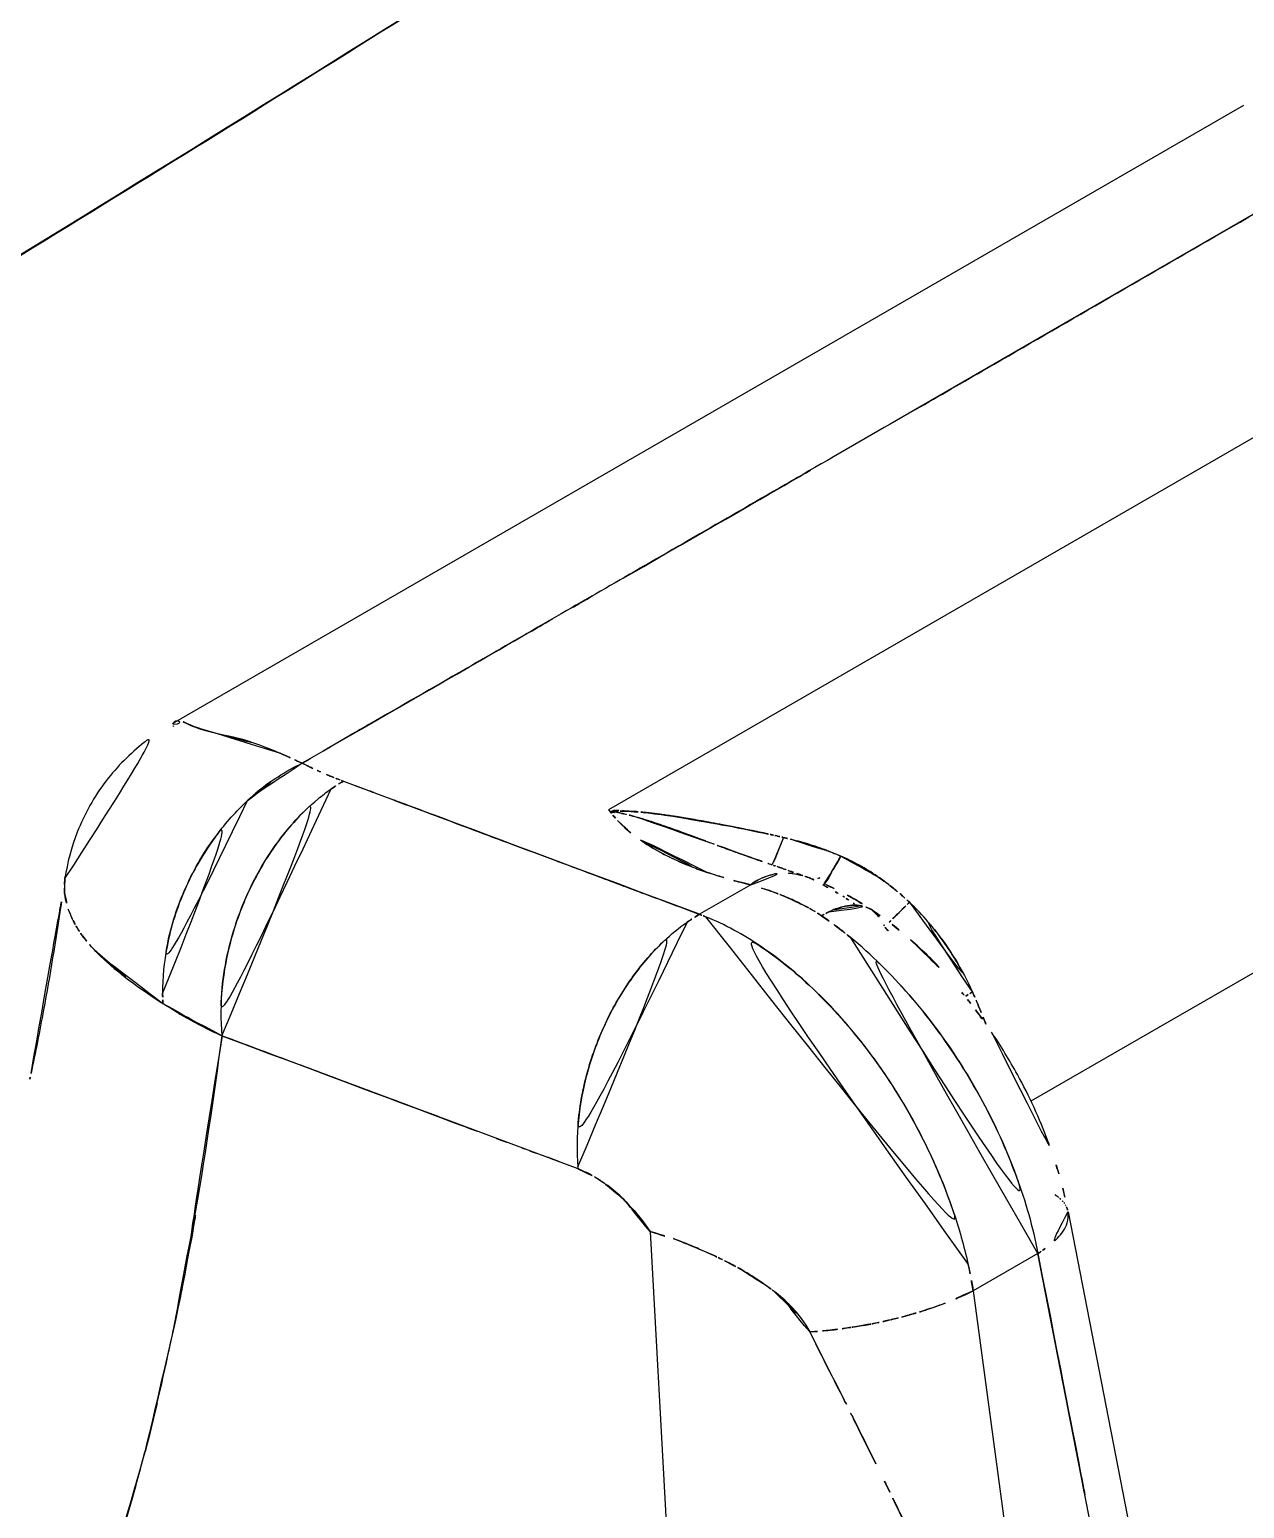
# Model space of a CAD drawing. Extents: x 16296660632 to 16296668616, y -37409619871 to -37409616241.
# Drawn here: x 16296668334.3 to 16296668383.9, y -37409617333.3 to -37409617272.9 of the extents above; entities that cross this region are included whole.
import ezdxf

# ---------------------------------------------------------------- set-up
doc = ezdxf.new("R2010")
doc.units = 0
doc.header["$LTSCALE"] = 10
doc.header["$MEASUREMENT"] = 0
doc.layers.get('0').update_dxf_attribs({"linetype": 'CONTINUOUS'})

msp = doc.modelspace()

# ---------------------------------------------------------------- linework, layer by layer
at = {"linetype": 'Continuous'}
for p, q in [((16296668395.449141, -37409617273.971077), (16296668370.458799, -37409617288.417267)), ((16296668340.13492, -37409617301.236183), (16296668383.85318, -37409617275.99601)), ((16296668402.121099, -37409617279.243431), (16296668357.93714, -37409617304.752457)), ((16296668408.135189, -37409617297.616249), (16296668375.17136, -37409617316.647491)), ((16296668347.111469, -37409617303.587029), (16296668361.64679, -37409617309.019447)), ((16296668363.735479, -37409617307.813583), (16296668361.64679, -37409617309.019447)), ((16296668356.69264, -37409617319.409218), (16296668342.15733, -37409617313.976791)), ((16296668376.68294, -37409617321.154739), (16296668381.60161, -37409617346.418137)), ((16296668359.62615, -37409617321.962883), (16296668362.0809, -37409617365.975067)), ((16296668375.454069, -37409617322.856644), (16296668372.81488, -37409617324.380341)), ((16296668380.37274, -37409617348.120049), (16296668375.454069, -37409617322.856644)), ((16296668372.81488, -37409617324.380341), (16296668375.958811, -37409617347.78862))]:
    msp.add_line(p, q, dxfattribs=at)
for points, start_tangent, end_tangent in [([(16296668368.31447, -37409617260.49308), (16296668366.908171, -37409617261.400833), (16296668344.540911, -37409617275.565399), (16296668321.03697, -37409617289.917549), (16296668297.170031, -37409617303.960258)], (-0.839890463, -0.54275594), (-0.866030461, -0.499991241)), ([(16296668297.17005, -37409617303.960258), (16296668328.69348, -37409617285.316521), (16296668359.083509, -37409617266.412292), (16296668368.311489, -37409617260.488472)], (0.86652425, 0.499134976), (0.8397403, 0.542988239)), ([(16296668370.460711, -37409617288.420593), (16296668373.37882, -37409617286.735558), (16296668378.08602, -37409617284.016243), (16296668382.986179, -37409617281.184013), (16296668388.720909, -37409617277.867882), (16296668395.449711, -37409617273.975166)], (0.866025458, 0.499999906), (0.86554962, 0.500823178)), ([(16296668370.45986, -37409617288.417686), (16296668366.34782, -37409617290.790291), (16296668362.536209, -37409617292.989449), (16296668359.00185, -37409617295.027817), (16296668355.805519, -37409617296.87056), (16296668352.79324, -37409617298.606697), (16296668348.91559, -37409617300.841171), (16296668346.28476, -37409617302.35704), (16296668345.519251, -37409617302.801353)], (-0.866155222, -0.499775082), (-0.865991376, -0.500058934)), ([(16296668358.52696, -37409617295.306053), (16296668361.81588, -37409617293.409363), (16296668365.299419, -37409617291.399651), (16296668369.10918, -37409617289.200844)], (0.866278469, 0.499561422), (0.866057039, 0.499945202)), ([(16296668356.49324, -37409617296.478706), (16296668358.52696, -37409617295.306053)], (0.866370988, 0.499400952), (0.866278469, 0.499561422)), ([(16296668346.980129, -37409617301.954338), (16296668348.8638, -37409617300.875427), (16296668352.641769, -37409617298.698402), (16296668355.508209, -37409617297.046349), (16296668356.49324, -37409617296.478706)], (0.865005073, 0.501763116), (0.866370988, 0.499400952)), ([(16296668341.002451, -37409617301.357948), (16296668340.16242, -37409617301.254669)], (-0.929661338, 0.36841525), (-0.034202328, -0.999414929)), ([(16296668340.172621, -37409617301.255211), (16296668341.00568, -37409617301.350693)], (0.131717496, 0.991287295), (0.921837384, -0.38757688)), ([(16296668335.751011, -37409617307.559464), (16296668336.250521, -37409617305.671272), (16296668337.433121, -37409617303.574638), (16296668338.989161, -37409617302.003273), (16296668340.082911, -37409617301.268356)], (0.144471289, 0.989508993), (0.86745308, 0.497518999)), ([(16296668340.17638, -37409617301.360619), (16296668340.170891, -37409617301.273438)], (-0.173110013, 0.984902494), (0.060896131, 0.998144108)), ([(16296668341.00568, -37409617301.350693), (16296668341.08481, -37409617301.383621)], (0.921837384, -0.38757688), (0.925094355, -0.379737323)), ([(16296668344.51479, -37409617302.440948), (16296668342.848499, -37409617301.838676), (16296668341.041679, -37409617301.373413), (16296668341.002451, -37409617301.357948)], (-0.917551246, 0.397617543), (-0.929661338, 0.36841525)), ([(16296668341.08481, -37409617301.383621), (16296668342.9028, -37409617301.858803), (16296668344.529369, -37409617302.444443)], (0.925094355, -0.379737323), (0.916439233, -0.400173878)), ([(16296668346.298491, -37409617302.353539), (16296668346.980129, -37409617301.954338)], (0.860502638, 0.509445984), (0.865005073, 0.501763116)), ([(16296668344.529369, -37409617302.444443), (16296668344.647881, -37409617302.496559)], (0.916439233, -0.400173878), (0.914414678, -0.4047787)), ([(16296668344.64694, -37409617302.498589), (16296668344.51479, -37409617302.440948)], (-0.915733623, 0.401785928), (-0.917551246, 0.397617543)), ([(16296668344.647881, -37409617302.496559), (16296668345.432199, -37409617302.853531)], (0.914414678, -0.404778701), (0.907997411, -0.418975776)), ([(16296668345.43025, -37409617302.848846), (16296668344.64694, -37409617302.498589)], (-0.912196709, 0.409752564), (-0.915733623, 0.401785928)), ([(16296668345.519251, -37409617302.801353), (16296668345.43025, -37409617302.848846)], (-0.865991376, -0.500058934), (0.857474254, 0.514526874)), ([(16296668345.430479, -37409617302.853127), (16296668346.298491, -37409617302.353539)], (0.881887034, 0.471460772), (0.860502638, 0.509445984)), ([(16296668343.188379, -37409617304.39193), (16296668343.53108, -37409617304.087387), (16296668345.43049, -37409617302.853127)], (0.731806952, 0.681511985), (0.9052818, 0.424811561)), ([(16296668345.432199, -37409617302.853531), (16296668343.539049, -37409617304.08149), (16296668343.188761, -37409617304.392326)], (-0.905396684, -0.424566655), (-0.731940484, -0.681368569)), ([(16296668345.43049, -37409617302.853127), (16296668346.574829, -37409617303.377518)], (0.888059222, -0.45972907), (0.925768726, -0.378090287)), ([(16296668345.79895, -37409617303.033562), (16296668345.430479, -37409617302.853127)], (-0.903452369, 0.428688484), (-0.892653017, 0.450744486)), ([(16296668346.185221, -37409617303.210808), (16296668345.79895, -37409617303.033562)], (-0.914205618, 0.405250649), (-0.903452369, 0.428688484)), ([(16296668346.57485, -37409617303.377472), (16296668346.185221, -37409617303.210808)], (-0.924474785, 0.381243192), (-0.914205618, 0.405250649)), ([(16296668346.574829, -37409617303.377518), (16296668346.607969, -37409617303.391029), (16296668346.625099, -37409617303.397972)], (0.925768726, -0.378090287), (0.926926035, -0.375244087)), ([(16296668346.625059, -37409617303.398087), (16296668346.589809, -37409617303.383636), (16296668346.57485, -37409617303.377472)], (-0.925741587, 0.378156732), (-0.924474785, 0.381243192)), ([(16296668346.625099, -37409617303.397972), (16296668346.90472, -37409617303.508507)], (0.926926035, -0.375244088), (0.932851175, -0.360261967)), ([(16296668346.604759, -37409617303.908974), (16296668346.07757, -37409617304.30912), (16296668345.05703, -37409617305.297783), (16296668344.11215, -37409617306.533958), (16296668343.306089, -37409617307.966026), (16296668342.690611, -37409617309.515167), (16296668342.295561, -37409617311.089088), (16296668342.124479, -37409617312.59951), (16296668342.15731, -37409617313.976692)], (-0.82133673, -0.570443666), (0.095189416, -0.995459178)), ([(16296668346.60474, -37409617303.908943), (16296668347.111469, -37409617303.587029)], (0.821374043, 0.570389938), (0.866030302, 0.499991516)), ([(16296668346.904341, -37409617303.509483), (16296668346.625059, -37409617303.398087)], (-0.931598915, 0.36348791), (-0.925741587, 0.378156732)), ([(16296668347.11146, -37409617303.587044), (16296668346.604759, -37409617303.908974)], (-0.866027202, -0.499996885), (-0.82133673, -0.570443666)), ([(16296668346.90472, -37409617303.508507), (16296668347.11146, -37409617303.587044)], (0.932851175, -0.360261968), (0.936715, -0.350092856)), ([(16296668347.10994, -37409617303.588631), (16296668346.904341, -37409617303.509483)], (-0.934702563, 0.355430892), (-0.931598915, 0.36348791)), ([(16296668347.909269, -37409617303.885193), (16296668347.10994, -37409617303.588631)], (-0.938207644, 0.346072848), (-0.934702563, 0.355430892)), ([(16296668348.361521, -37409617304.053101), (16296668347.909269, -37409617303.885193)], (-0.93686545, 0.349690046), (-0.938207644, 0.346072848)), ([(16296668343.188761, -37409617304.392326), (16296668341.942381, -37409617305.784142), (16296668340.695089, -37409617307.89521), (16296668339.928881, -37409617310.260384), (16296668339.736259, -37409617312.249657)], (-0.731940484, -0.681368569), (0.010363028, -0.999946302)), ([(16296668342.15733, -37409617313.976799), (16296668342.167431, -37409617312.002251), (16296668342.53858, -37409617310.023956), (16296668343.25709, -37409617308.070053), (16296668344.302139, -37409617306.254379), (16296668345.6105, -37409617304.723877), (16296668346.60474, -37409617303.908943)], (-0.095204578, 0.995457728), (0.821374043, 0.570389939)), ([(16296668361.64679, -37409617309.019463), (16296668359.41176, -37409617308.184143), (16296668357.377489, -37409617307.423851), (16296668355.518869, -37409617306.72921), (16296668353.80439, -37409617306.088448), (16296668352.203911, -37409617305.49028), (16296668350.70483, -37409617304.930023), (16296668349.28174, -37409617304.398163), (16296668348.361521, -37409617304.053101)], (-0.936716742, 0.350088197), (-0.93686545, 0.349690046)), ([(16296668339.73691, -37409617312.249634), (16296668339.91515, -37409617310.333076), (16296668340.65033, -37409617307.996208), (16296668341.8911, -37409617305.852928), (16296668343.188379, -37409617304.39193)], (-0.01034652, 0.999946473), (0.731806952, 0.681511985)), ([(16296668357.93714, -37409617304.75248), (16296668357.994141, -37409617304.828423)], (0.59153182, -0.806281654), (0.608863217, -0.793275225)), ([(16296668357.9916, -37409617304.825859), (16296668357.973339, -37409617304.80127), (16296668357.955179, -37409617304.776817), (16296668357.93709, -37409617304.752502)], (-0.596016975, 0.802971834), (-0.596724975, 0.802445826)), ([(16296668357.994141, -37409617304.828423), (16296668358.169531, -37409617305.04306)], (0.608863217, -0.793275225), (0.655484597, -0.755208543)), ([(16296668357.999531, -37409617304.838829), (16296668358.13909, -37409617304.785957), (16296668358.315491, -37409617304.779533), (16296668358.502159, -37409617304.792702)], (0.851978459, 0.523576837), (0.996131863, -0.087870991)), ([(16296668358.006439, -37409617304.845589), (16296668358.46471, -37409617304.89994)], (0.998063468, -0.062203806), (0.985129164, -0.171815398)), ([(16296668358.66382, -37409617304.940239), (16296668358.629311, -37409617304.931503), (16296668358.46282, -37409617304.890289), (16296668358.30633, -37409617304.853287), (16296668358.151991, -37409617304.830368), (16296668357.999531, -37409617304.838829)], (-0.968937736, 0.2473048), (-0.955618438, -0.294607199)), ([(16296668358.16844, -37409617305.043983), (16296668358.006439, -37409617304.845589)], (-0.653984994, 0.75650752), (-0.609980761, 0.792416223)), ([(16296668358.169531, -37409617305.04306), (16296668358.301041, -37409617305.188568)], (0.655484597, -0.755208543), (0.685038004, -0.728507332)), ([(16296668358.67156, -37409617304.806427), (16296668357.9916, -37409617304.825859)], (-0.999699528, 0.02451231), (-0.996829723, -0.079564455)), ([(16296668358.301041, -37409617305.188568), (16296668359.236071, -37409617305.989647)], (0.685038005, -0.728507332), (0.817632049, -0.575741116)), ([(16296668358.46471, -37409617304.89994), (16296668358.66398, -37409617304.939529)], (0.985129164, -0.171815398), (0.976034543, -0.21761565)), ([(16296668358.502159, -37409617304.792702), (16296668358.671511, -37409617304.808357)], (0.996131863, -0.087870991), (0.996057082, -0.088714657)), ([(16296668358.671511, -37409617304.808357), (16296668358.700541, -37409617304.810883), (16296668358.907459, -37409617304.82592), (16296668359.115391, -37409617304.840347), (16296668359.25358, -37409617304.851189)], (0.996057082, -0.088714657), (0.996545936, -0.083043352)), ([(16296668359.228991, -37409617305.097687), (16296668359.1224, -37409617305.066338), (16296668358.961901, -37409617305.020393), (16296668358.797701, -37409617304.975311), (16296668358.66382, -37409617304.940239)], (-0.958541594, 0.284952651), (-0.968937736, 0.2473048)), ([(16296668359.07686, -37409617304.829262), (16296668358.78681, -37409617304.810349), (16296668358.67156, -37409617304.806427)], (-0.996436555, 0.084345668), (-0.999699528, 0.02451231)), ([(16296668359.151409, -37409617305.072144), (16296668359.38571, -37409617305.145844), (16296668360.133551, -37409617305.388191), (16296668360.94883, -37409617305.67765), (16296668361.84376, -37409617306.010582), (16296668362.244881, -37409617306.160362)], (0.955770299, -0.294114154), (0.937172889, -0.34886527)), ([(16296668359.463261, -37409617304.869118), (16296668359.07686, -37409617304.829262)], (-0.993177619, 0.116611398), (-0.996436555, 0.084345669)), ([(16296668362.24489, -37409617306.160339), (16296668361.96459, -37409617306.05584), (16296668361.588249, -37409617305.914864), (16296668361.24951, -37409617305.788643), (16296668360.944189, -37409617305.676193), (16296668360.66865, -37409617305.576233), (16296668360.419291, -37409617305.487473), (16296668360.19268, -37409617305.408524), (16296668359.985411, -37409617305.337959), (16296668359.794041, -37409617305.274437), (16296668359.6152, -37409617305.216682), (16296668359.44578, -37409617305.163483), (16296668359.2826, -37409617305.113724), (16296668359.228991, -37409617305.097687)], (-0.937451513, 0.348115871), (-0.958541594, 0.28495265)), ([(16296668359.25358, -37409617304.851189), (16296668359.323021, -37409617304.857147), (16296668359.46311, -37409617304.870354)], (0.996545936, -0.083043352), (0.995096035, -0.098913503)), ([(16296668359.46311, -37409617304.870354), (16296668359.53372, -37409617304.877541), (16296668359.751551, -37409617304.901802), (16296668359.980539, -37409617304.930367), (16296668360.22468, -37409617304.963654), (16296668360.488199, -37409617305.002083), (16296668360.553539, -37409617305.01194)], (0.995096035, -0.098913503), (0.988670878, -0.150099617)), ([(16296668360.55356, -37409617305.011757), (16296668359.694481, -37409617304.897293), (16296668359.463261, -37409617304.869118)], (-0.989596449, 0.143871012), (-0.993177619, 0.116611398)), ([(16296668360.553539, -37409617305.01194), (16296668360.775551, -37409617305.046333), (16296668361.090731, -37409617305.097389), (16296668361.4377, -37409617305.156311), (16296668361.820379, -37409617305.224159), (16296668362.24272, -37409617305.301903), (16296668362.70896, -37409617305.39006), (16296668362.975479, -37409617305.441292)], (0.988670878, -0.150099617), (0.981796238, -0.189937219)), ([(16296668362.975479, -37409617305.441307), (16296668361.849131, -37409617305.228371), (16296668360.713409, -37409617305.0355), (16296668360.55356, -37409617305.011757)], (-0.981547311, 0.191219444), (-0.989596449, 0.143871012)), ([(16296668358.84861, -37409617305.698029), (16296668358.16844, -37409617305.043983)], (-0.776065644, 0.630652136), (-0.653984994, 0.75650752)), ([(16296668362.975479, -37409617305.441292), (16296668363.222651, -37409617305.489433), (16296668363.452311, -37409617305.53479)], (0.981796238, -0.189937219), (0.980756556, -0.195234676)), ([(16296668363.452221, -37409617305.53524), (16296668363.099091, -37409617305.465446), (16296668362.975479, -37409617305.441307)], (-0.980666074, 0.195688659), (-0.981547311, 0.191219444)), ([(16296668363.452311, -37409617305.53479), (16296668363.78738, -37409617305.602379), (16296668364.404791, -37409617305.732689), (16296668364.57069, -37409617305.769341)], (0.980756556, -0.195234676), (0.975969714, -0.21790621)), ([(16296668363.99127, -37409617305.644836), (16296668363.452221, -37409617305.53524)], (-0.979112249, 0.203320446), (-0.980666074, 0.195688659)), ([(16296668364.454531, -37409617305.743156), (16296668363.99127, -37409617305.644836)], (-0.977234923, 0.212160092), (-0.979112249, 0.203320446)), ([(16296668364.57086, -37409617305.768562), (16296668364.454531, -37409617305.743156)], (-0.976636786, 0.21489669), (-0.977234923, 0.212160092)), ([(16296668364.57069, -37409617305.769341), (16296668364.809191, -37409617305.823418)], (0.975969715, -0.21790621), (0.974493013, -0.22441784)), ([(16296668364.809521, -37409617305.82196), (16296668364.57086, -37409617305.768562)], (-0.975024859, 0.222095754), (-0.976636786, 0.21489669)), ([(16296668361.95796, -37409617307.310097), (16296668361.337681, -37409617307.082474), (16296668359.380211, -37409617306.088577), (16296668358.84861, -37409617305.698029)], (-0.945894309, 0.324474894), (-0.776065644, 0.630652136)), ([(16296668359.236071, -37409617305.989647), (16296668361.15926, -37409617307.011017), (16296668361.958691, -37409617307.307968)], (0.817632049, -0.575741116), (0.946868194, -0.321621864)), ([(16296668363.75054, -37409617306.703331), (16296668363.371531, -37409617306.56942), (16296668362.85096, -37409617306.382736), (16296668362.384081, -37409617306.211899), (16296668362.24489, -37409617306.160339)], (-0.943406373, 0.331638983), (-0.937451513, 0.348115871)), ([(16296668365.07692, -37409617305.886177), (16296668365.071119, -37409617305.901604), (16296668364.897829, -37409617306.351097), (16296668364.82217, -37409617306.538116), (16296668364.755449, -37409617306.695717), (16296668364.698709, -37409617306.821373), (16296668364.652599, -37409617306.91375), (16296668364.61754, -37409617306.972153), (16296668364.61548, -37409617306.974991)], (-0.351663443, -0.936126499), (-0.591973333, -0.805957551)), ([(16296668364.809191, -37409617305.823418), (16296668365.07692, -37409617305.886177)], (0.974493013, -0.22441784), (0.972688886, -0.232112753)), ([(16296668364.929041, -37409617305.849457), (16296668364.809521, -37409617305.82196)], (-0.974010369, 0.226503426), (-0.975024859, 0.222095755)), ([(16296668365.04463, -37409617305.87664), (16296668364.929041, -37409617305.849457)], (-0.972887851, 0.231277385), (-0.974010369, 0.226503425)), ([(16296668365.07692, -37409617305.886177), (16296668365.16362, -37409617305.906937)], (0.972853282, -0.231422754), (0.972164754, -0.234298294)), ([(16296668365.164, -37409617305.905373), (16296668365.04463, -37409617305.87664)], (-0.971573862, 0.236736628), (-0.972887851, 0.231277386)), ([(16296668365.16362, -37409617305.906937), (16296668365.362181, -37409617305.955658)], (0.972164754, -0.234298294), (0.97008584, -0.242762153)), ([(16296668365.499861, -37409617305.990433), (16296668365.164, -37409617305.905373)], (-0.966943849, 0.254989398), (-0.971573862, 0.236736628)), ([(16296668365.362181, -37409617305.955658), (16296668365.4998, -37409617305.990639)], (0.97008584, -0.242762153), (0.968202636, -0.250167257)), ([(16296668365.4998, -37409617305.990639), (16296668365.86904, -37409617306.091087), (16296668366.649191, -37409617306.341881), (16296668367.416189, -37409617306.640503)], (0.968202636, -0.250167257), (0.916984486, -0.398922865)), ([(16296668365.905069, -37409617306.103302), (16296668365.499861, -37409617305.990433)], (-0.959201947, 0.282721817), (-0.966943849, 0.254989398)), ([(16296668367.415701, -37409617306.640282), (16296668365.905069, -37409617306.103302)], (-0.924766919, 0.380534027), (-0.959201947, 0.282721817)), ([(16296668363.581169, -37409617306.645439), (16296668363.978399, -37409617306.78437), (16296668364.703251, -37409617307.034691)], (0.943124041, -0.332441037), (0.944940948, -0.327240896)), ([(16296668364.158449, -37409617306.846062), (16296668363.95068, -37409617306.773514), (16296668363.75054, -37409617306.703331)], (-0.944333444, 0.328989889), (-0.943406373, 0.331638983)), ([(16296668364.593651, -37409617306.996986), (16296668364.158449, -37409617306.846062)], (-0.945258048, 0.3263238), (-0.944333444, 0.328989889)), ([(16296668364.61548, -37409617306.974991), (16296668364.6042, -37409617306.988708), (16296668364.593651, -37409617306.996986)], (-0.591973334, -0.80595755), (-0.910448969, -0.413621414)), ([(16296668364.70318, -37409617307.034866), (16296668364.593651, -37409617306.996986)], (-0.944894445, 0.32737515), (-0.945196227, 0.326502822)), ([(16296668367.030411, -37409617307.293968), (16296668367.41621, -37409617306.640503)], (0.439086718, 0.898444686), (0.493260594, 0.869881594)), ([(16296668367.416189, -37409617306.640503), (16296668367.25017, -37409617306.931412), (16296668367.09886, -37409617307.192772), (16296668367.037451, -37409617307.297417)], (-0.493384902, -0.869811093), (-0.507923529, -0.861402164)), ([(16296668367.416201, -37409617306.640533), (16296668368.1719, -37409617307.01725), (16296668368.54207, -37409617307.234779), (16296668368.89975, -37409617307.467583), (16296668368.994801, -37409617307.533318)], (0.914571802, -0.404423564), (0.81913914, -0.573594865)), ([(16296668369.046511, -37409617307.572937), (16296668368.416679, -37409617307.165733), (16296668367.415701, -37409617306.640282)], (-0.819062652, 0.573704081), (-0.908859039, 0.417103402)), ([(16296668335.733999, -37409617308.091026), (16296668335.745211, -37409617307.599586), (16296668335.751051, -37409617307.559464)], (-0.081864017, 0.996643508), (0.153743268, 0.988110828)), ([(16296668335.75036, -37409617307.573853), (16296668335.740259, -37409617307.647987), (16296668335.73308, -37409617308.091087)], (-0.152521576, -0.988300141), (0.079087667, -0.996867665)), ([(16296668335.751051, -37409617307.559464), (16296668335.80295, -37409617307.317772)], (0.153743267, 0.988110828), (0.26371513, 0.964600607)), ([(16296668361.958691, -37409617307.307968), (16296668363.735479, -37409617307.813583)], (0.946868194, -0.321621864), (0.972653216, -0.232262184)), ([(16296668363.735479, -37409617307.813583), (16296668361.95796, -37409617307.310097)], (-0.974748607, 0.223305066), (-0.945894309, 0.324474894)), ([(16296668363.735491, -37409617307.813568), (16296668364.64411, -37409617307.389313), (16296668365.3153, -37409617307.341957)], (0.797213877, 0.603696972), (0.997506021, -0.070581434)), ([(16296668364.0207, -37409617307.626961), (16296668363.735479, -37409617307.813583)], (-0.87351027, -0.486805719), (-0.795751001, -0.605623929)), ([(16296668364.32435, -37409617307.484756), (16296668364.0207, -37409617307.626961)], (-0.933492894, -0.358595896), (-0.87351027, -0.486805719)), ([(16296668364.64324, -37409617307.38842), (16296668364.32435, -37409617307.484756)], (-0.976267427, -0.216568492), (-0.933492894, -0.358595896)), ([(16296668364.703251, -37409617307.034691), (16296668364.80858, -37409617307.07122)], (0.944940948, -0.327240896), (0.944573204, -0.328300873)), ([(16296668364.80858, -37409617307.07122), (16296668365.04034, -37409617307.152206)], (0.944573203, -0.328300873), (0.943396484, -0.331667114)), ([(16296668365.040199, -37409617307.152641), (16296668364.70318, -37409617307.034866)], (-0.942885886, 0.333115905), (-0.944894445, 0.327375149)), ([(16296668365.659599, -37409617307.390053), (16296668364.64324, -37409617307.38842)], (-0.978544915, 0.206033612), (-0.976267427, -0.216568492)), ([(16296668365.05287, -37409617307.156616), (16296668365.260941, -37409617307.230339)], (0.94331831, -0.331889388), (0.941795043, -0.336187593)), ([(16296668365.052931, -37409617307.156433), (16296668365.40188, -37409617307.275627)], (0.949005446, -0.315259675), (0.944712501, -0.327899817)), ([(16296668365.260941, -37409617307.230339), (16296668365.78438, -37409617307.423592)], (0.941795043, -0.336187593), (0.932762759, -0.360490825)), ([(16296668365.3153, -37409617307.341957), (16296668365.65958, -37409617307.39016)], (0.997506021, -0.070581434), (0.978729391, -0.205155502)), ([(16296668365.40188, -37409617307.275627), (16296668365.6154, -37409617307.349899)], (0.944712501, -0.327899817), (0.944480235, -0.328568235)), ([(16296668365.6154, -37409617307.349899), (16296668366.039801, -37409617307.499817)], (0.944480235, -0.328568235), (0.93907414, -0.343714648)), ([(16296668365.65958, -37409617307.39016), (16296668365.71479, -37409617307.402351)], (0.978729391, -0.205155502), (0.974089666, -0.226162161)), ([(16296668365.71496, -37409617307.402321), (16296668365.659599, -37409617307.390053)], (-0.973890437, 0.227018538), (-0.978544915, 0.206033611)), ([(16296668365.71479, -37409617307.402351), (16296668365.76757, -37409617307.415176)], (0.974089666, -0.226162161), (0.969290278, -0.245919413)), ([(16296668365.767839, -37409617307.415207), (16296668365.71496, -37409617307.402321)], (-0.969083843, 0.246731648), (-0.973890437, 0.227018536)), ([(16296668365.76783, -37409617307.415237), (16296668366.004511, -37409617307.486732)], (0.969265862, -0.246015627), (0.943746488, -0.330669875)), ([(16296668366.0399, -37409617307.499527), (16296668365.767839, -37409617307.415207)], (-0.939298537, 0.343100945), (-0.969083842, 0.246731648)), ([(16296668366.004511, -37409617307.486732), (16296668366.054199, -37409617307.504646)], (0.943746488, -0.330669874), (0.937630584, -0.347633266)), ([(16296668366.05401, -37409617307.505173), (16296668366.73745, -37409617307.780502)], (0.937737501, -0.347344756), (0.91674928, -0.399463087)), ([(16296668366.054199, -37409617307.504646), (16296668366.68066, -37409617307.82)], (0.937630584, -0.347633266), (0.841400206, -0.540412521)), ([(16296668366.55065, -37409617307.523827), (16296668366.32749, -37409617307.620949)], (-0.917676589, -0.397328174), (-0.916150661, -0.400834087)), ([(16296668366.73624, -37409617307.7808), (16296668366.74128, -37409617307.775543), (16296668367.0005, -37409617307.359833), (16296668367.030411, -37409617307.293968)], (0.692389599, 0.721523835), (0.439086718, 0.898444686)), ([(16296668367.037451, -37409617307.297417), (16296668366.96258, -37409617307.423492), (16296668366.85029, -37409617307.608063), (16296668366.76515, -37409617307.741089), (16296668366.73741, -37409617307.781723)], (-0.507923529, -0.861402164), (-0.576139424, -0.817351432)), ([(16296668368.994801, -37409617307.533318), (16296668369.245119, -37409617307.714363), (16296668369.34708, -37409617307.79142)], (0.81913914, -0.573594865), (0.794046468, -0.607857062)), ([(16296668334.36554, -37409617315.519829), (16296668334.87686, -37409617312.91787), (16296668335.58703, -37409617308.671448), (16296668335.749769, -37409617307.573769)], (0.204805268, 0.978802739), (0.143341162, 0.989673336)), ([(16296668335.73308, -37409617308.091087), (16296668335.738541, -37409617308.15078)], (0.079087666, -0.996867665), (0.102793887, -0.994702678)), ([(16296668335.739599, -37409617308.150673), (16296668335.733999, -37409617308.091026)], (-0.105142324, 0.994457184), (-0.081864016, 0.996643508)), ([(16296668335.738541, -37409617308.15078), (16296668336.04788, -37409617309.199409)], (0.102793886, -0.994702678), (0.430449717, -0.902614558)), ([(16296668364.453251, -37409617308.036324), (16296668363.735491, -37409617307.813568)], (-0.945385598, 0.325954094), (-0.963651451, 0.267162649)), ([(16296668364.453091, -37409617308.036774), (16296668364.758671, -37409617308.147102)], (0.944731429, -0.32784528), (0.936412277, -0.350901764)), ([(16296668364.767139, -37409617308.149567), (16296668364.46237, -37409617308.039467), (16296668364.453251, -37409617308.036324)], (-0.9356731, 0.352868035), (-0.945385598, 0.325954094)), ([(16296668364.758671, -37409617308.147102), (16296668365.0233, -37409617308.249512)], (0.936412277, -0.350901763), (0.92842724, -0.371514279)), ([(16296668365.02323, -37409617308.24968), (16296668364.767139, -37409617308.149567)], (-0.926865397, 0.375393841), (-0.9356731, 0.352868035)), ([(16296668366.68066, -37409617307.82), (16296668367.19149, -37409617308.098297)], (0.891454939, -0.453109359), (0.864624588, -0.502418473)), ([(16296668366.73745, -37409617307.780502), (16296668366.800341, -37409617307.808113)], (0.91674928, -0.399463087), (0.914678322, -0.404182591)), ([(16296668366.800341, -37409617307.808113), (16296668367.683479, -37409617308.238991)], (0.914678322, -0.404182591), (0.881029632, -0.473061082)), ([(16296668367.19149, -37409617308.098297), (16296668367.497749, -37409617308.28286)], (0.864624588, -0.502418473), (0.848366717, -0.529409022)), ([(16296668369.346821, -37409617307.791771), (16296668369.046511, -37409617307.572937)], (-0.796984127, 0.604000249), (-0.819062652, 0.573704081)), ([(16296668369.34708, -37409617307.79142), (16296668369.430969, -37409617307.856331)], (0.794046467, -0.607857062), (0.787878011, -0.61583134)), ([(16296668369.431, -37409617307.856293), (16296668369.346821, -37409617307.791771)], (-0.790421834, 0.612562915), (-0.796984128, 0.604000248)), ([(16296668369.430969, -37409617307.856331), (16296668369.578779, -37409617307.973999), (16296668369.617109, -37409617308.005234)], (0.787878011, -0.615831341), (0.773805489, -0.633423291)), ([(16296668369.61764, -37409617308.00457), (16296668369.431, -37409617307.856293)], (-0.775378731, 0.631496495), (-0.790421833, 0.612562915)), ([(16296668369.617109, -37409617308.005234), (16296668369.91292, -37409617308.256416)], (0.773805488, -0.633423291), (0.750562785, -0.660799141)), ([(16296668369.93281, -37409617308.272423), (16296668369.61764, -37409617308.00457)], (-0.748300213, 0.663360227), (-0.775378731, 0.631496495)), ([(16296668336.04884, -37409617309.198936), (16296668335.739599, -37409617308.150673)], (-0.429778426, 0.902934386), (-0.105142324, 0.994457184)), ([(16296668365.0233, -37409617308.249512), (16296668365.10137, -37409617308.281082)], (0.92842724, -0.37151428), (0.925690266, -0.378282344)), ([(16296668365.10116, -37409617308.281593), (16296668365.02323, -37409617308.24968)], (-0.924016629, 0.382352283), (-0.926865397, 0.37539384)), ([(16296668365.10137, -37409617308.281082), (16296668365.73534, -37409617308.566208), (16296668366.042101, -37409617308.726738)], (0.925690266, -0.378282344), (0.876319852, -0.481729714)), ([(16296668366.04738, -37409617308.730797), (16296668365.923559, -37409617308.664612), (16296668365.195299, -37409617308.321053), (16296668365.10116, -37409617308.281593)], (-0.878053026, 0.478563354), (-0.92401663, 0.382352283)), ([(16296668366.042101, -37409617308.726738), (16296668366.193159, -37409617308.811768)], (0.876319852, -0.481729714), (0.866488076, -0.499197771)), ([(16296668366.193001, -37409617308.812027), (16296668366.04738, -37409617308.730797)], (-0.868443294, 0.495788508), (-0.878053026, 0.478563354)), ([(16296668366.193159, -37409617308.811768), (16296668366.625099, -37409617309.077248)], (0.866488076, -0.499197771), (0.837032088, -0.547153803)), ([(16296668366.91987, -37409617308.920601), (16296668367.4911, -37409617308.711899), (16296668368.25165, -37409617308.673286), (16296668368.546, -37409617308.768608)], (0.902374382, 0.430952985), (0.907193735, -0.420713118)), ([(16296668368.24968, -37409617308.67308), (16296668368.20577, -37409617308.665649), (16296668367.72401, -37409617308.666611), (16296668367.462429, -37409617308.719193), (16296668367.190319, -37409617308.805809), (16296668366.919979, -37409617308.920807)], (-0.983182769, 0.182624319), (-0.902730681, -0.430206135)), ([(16296668367.497749, -37409617308.28286), (16296668367.63447, -37409617308.369461)], (0.848366717, -0.529409022), (0.841121097, -0.540846836)), ([(16296668367.63447, -37409617308.369461), (16296668367.924061, -37409617308.561432)], (0.841121097, -0.540846836), (0.825944243, -0.563751813)), ([(16296668367.683479, -37409617308.238991), (16296668368.1105, -37409617308.479469), (16296668368.70352, -37409617308.854767)], (0.881029632, -0.473061082), (0.827202356, -0.56190414)), ([(16296668367.924061, -37409617308.561432), (16296668368.055401, -37409617308.652229)], (0.825944243, -0.563751813), (0.819192381, -0.573518825)), ([(16296668368.54702, -37409617308.766403), (16296668368.24968, -37409617308.67308)], (-0.907997519, 0.418975542), (-0.983182769, 0.182624319)), ([(16296668368.546, -37409617308.768608), (16296668368.707991, -37409617308.859283)], (0.907193735, -0.420713118), (0.831926009, -0.554886579)), ([(16296668368.703581, -37409617308.85466), (16296668368.617809, -37409617308.802147), (16296668368.54702, -37409617308.766403)], (-0.828383587, 0.560161256), (-0.907997519, 0.418975542)), ([(16296668369.97644, -37409617308.75946), (16296668369.858721, -37409617308.875023), (16296668369.569521, -37409617309.160141), (16296668369.381189, -37409617309.347313)], (-0.714061966, -0.700082501), (-0.707206129, -0.70700742)), ([(16296668369.91292, -37409617308.256416), (16296668370.21166, -37409617308.529266)], (0.750562785, -0.660799142), (0.726058323, -0.687633123)), ([(16296668369.975639, -37409617308.760712), (16296668370.211639, -37409617308.529297)], (0.713016989, 0.701146756), (0.715514565, 0.698597815)), ([(16296668370.211651, -37409617308.529297), (16296668369.93281, -37409617308.272423)], (-0.722373294, 0.691503307), (-0.748300213, 0.663360227)), ([(16296668370.211639, -37409617308.529297), (16296668369.97644, -37409617308.75946)], (-0.715273225, -0.698844913), (-0.714061966, -0.700082501)), ([(16296668370.21155, -37409617308.529388), (16296668370.98061, -37409617309.338051), (16296668371.33815, -37409617309.777168), (16296668371.672119, -37409617310.232353), (16296668371.98344, -37409617310.703506), (16296668372.27219, -37409617311.188568), (16296668372.78046, -37409617312.186256)], (0.725601749, -0.68811489), (0.415852069, -0.909432272)), ([(16296668336.04788, -37409617309.199409), (16296668336.09799, -37409617309.300774)], (0.430449718, -0.902614558), (0.455608374, -0.890180324)), ([(16296668336.098881, -37409617309.300323), (16296668336.04884, -37409617309.198936)], (-0.455184272, 0.890397259), (-0.429778426, 0.902934386)), ([(16296668336.09799, -37409617309.300774), (16296668336.11231, -37409617309.328484), (16296668336.270081, -37409617309.605026)], (0.455608375, -0.890180324), (0.527176057, -0.849756085)), ([(16296668336.270929, -37409617309.604523), (16296668336.098881, -37409617309.300323)], (-0.527550509, 0.849523667), (-0.455184272, 0.890397259)), ([(16296668361.134939, -37409617309.344917), (16296668360.195089, -37409617310.109703), (16296668358.93932, -37409617311.544037), (16296668357.891279, -37409617313.295097), (16296668357.12359, -37409617315.281181), (16296668356.71026, -37409617317.361519), (16296668356.68504, -37409617319.325691)], (-0.820897041, -0.571076218), (0.08616094, -0.996281232)), ([(16296668361.135099, -37409617309.345161), (16296668361.64683, -37409617309.019783)], (0.820915304, 0.571049967), (0.866033594, 0.499985815)), ([(16296668361.64679, -37409617309.019463), (16296668361.134939, -37409617309.344917)], (-0.866030302, -0.499991517), (-0.820897041, -0.571076218)), ([(16296668361.64683, -37409617309.019783), (16296668361.892071, -37409617309.114983)], (0.936858746, -0.349708006), (0.92744395, -0.37396219)), ([(16296668361.89208, -37409617309.114983), (16296668361.64679, -37409617309.019463)], (-0.927050624, 0.374936183), (-0.936510596, 0.350639277)), ([(16296668361.892071, -37409617309.114983), (16296668364.13826, -37409617310.325233), (16296668366.563511, -37409617312.328957), (16296668368.779869, -37409617314.919777), (16296668370.63336, -37409617317.926292), (16296668372.00313, -37409617321.142014), (16296668372.600479, -37409617323.268211)], (0.92744395, -0.37396219), (0.217852045, -0.975981806)), ([(16296668372.60054, -37409617323.268204), (16296668372.000971, -37409617321.146309), (16296668370.622471, -37409617317.927521), (16296668368.768869, -37409617314.928391), (16296668366.55945, -37409617312.339973), (16296668364.13447, -37409617310.327019), (16296668361.89208, -37409617309.114983)], (-0.218818372, 0.975765607), (-0.927050624, 0.374936182)), ([(16296668366.624969, -37409617309.077171), (16296668366.193001, -37409617308.812027)], (-0.834608354, 0.550843804), (-0.868443294, 0.495788508)), ([(16296668366.62496, -37409617309.077293), (16296668366.91987, -37409617308.920601)], (0.863832943, 0.503778371), (0.902374382, 0.430952985)), ([(16296668366.625099, -37409617309.077248), (16296668367.446621, -37409617309.676193)], (0.826424154, -0.56304806), (0.789424041, -0.613848258)), ([(16296668366.919979, -37409617308.920807), (16296668366.910299, -37409617308.925453), (16296668366.624969, -37409617309.077171)], (-0.902730681, -0.430206135), (-0.864267676, -0.50303219)), ([(16296668367.444099, -37409617309.674957), (16296668366.62496, -37409617309.077293)], (-0.789270181, 0.614046074), (-0.826118791, 0.563496001)), ([(16296668368.707991, -37409617308.859283), (16296668368.841021, -37409617308.963226), (16296668369.167891, -37409617309.450798)], (0.831926009, -0.554886579), (0.375651466, -0.926761014)), ([(16296668368.708799, -37409617308.858047), (16296668369.500099, -37409617309.433777)], (0.826893507, -0.562358541), (0.789985856, -0.613125067)), ([(16296668369.37985, -37409617309.346039), (16296668369.581079, -37409617309.148293)], (0.707451829, 0.706761565), (0.715408881, 0.698706042)), ([(16296668369.500099, -37409617309.433777), (16296668370.261551, -37409617310.062027)], (0.789985856, -0.613125067), (0.752490772, -0.658602793)), ([(16296668369.581079, -37409617309.148293), (16296668369.975639, -37409617308.760712)], (0.715408881, 0.698706042), (0.713016989, 0.701146756)), ([(16296668372.7806, -37409617312.186188), (16296668372.084909, -37409617310.86808), (16296668371.228519, -37409617309.636673), (16296668370.211651, -37409617308.529297)], (-0.411405868, 0.911452254), (-0.723995569, 0.689804621)), ([(16296668336.270081, -37409617309.605026), (16296668336.47061, -37409617309.901894)], (0.527176057, -0.849756085), (0.590276476, -0.807201141)), ([(16296668336.471649, -37409617309.901138), (16296668336.270929, -37409617309.604523)], (-0.591146797, 0.806563986), (-0.527550509, 0.849523667)), ([(16296668336.47061, -37409617309.901894), (16296668336.937099, -37409617310.459007)], (0.590276476, -0.807201141), (0.685874532, -0.727719813)), ([(16296668356.685129, -37409617319.325684), (16296668356.703211, -37409617317.431213), (16296668357.07443, -37409617315.455009), (16296668357.792589, -37409617313.50248), (16296668358.83774, -37409617311.68679), (16296668360.14636, -37409617310.156151), (16296668361.135099, -37409617309.345161)], (-0.086095165, 0.996286918), (0.820915304, 0.571049967)), ([(16296668367.446621, -37409617309.676193), (16296668367.799179, -37409617309.957848)], (0.789424041, -0.613848258), (0.773110913, -0.634270854)), ([(16296668367.7985, -37409617309.958282), (16296668367.444099, -37409617309.674957)], (-0.772879888, 0.634552345), (-0.789270181, 0.614046074)), ([(16296668367.799179, -37409617309.957848), (16296668369.049299, -37409617311.082108), (16296668371.271549, -37409617313.632797), (16296668373.15152, -37409617316.568466), (16296668374.57538, -37409617319.710022), (16296668375.454069, -37409617322.856651)], (0.773110913, -0.634270854), (0.186775221, -0.982402675)), ([(16296668369.167891, -37409617309.450798), (16296668369.20709, -37409617309.55777)], (0.375651466, -0.926761013), (0.312579407, -0.949891633)), ([(16296668369.20709, -37409617309.55777), (16296668369.600691, -37409617309.926132)], (0.743210636, -0.669057509), (0.716953948, -0.697120532)), ([(16296668336.93882, -37409617310.457413), (16296668336.471649, -37409617309.901138)], (-0.687191478, 0.72647634), (-0.591146797, 0.806563986)), ([(16296668336.937099, -37409617310.459007), (16296668337.533649, -37409617311.031837), (16296668339.67782, -37409617312.616547)], (0.685874532, -0.727719813), (0.843847479, -0.536583109)), ([(16296668375.45385, -37409617322.856583), (16296668374.57165, -37409617319.702721), (16296668373.14426, -37409617316.560219), (16296668371.2621, -37409617313.624718), (16296668369.043091, -37409617311.077957), (16296668367.798691, -37409617309.958443)], (-0.186618545, 0.98243245), (-0.772870802, 0.634563412)), ([(16296668370.261551, -37409617310.062027), (16296668370.99136, -37409617310.73777), (16296668372.35037, -37409617312.214302)], (0.752490772, -0.658602793), (0.638732263, -0.769429072)), ([(16296668339.678061, -37409617312.616127), (16296668337.507851, -37409617311.003593), (16296668336.93882, -37409617310.457413)], (-0.836711294, 0.547644237), (-0.687191478, 0.72647634)), ([(16296668339.736259, -37409617312.249657), (16296668339.750389, -37409617312.663368)], (0.010363028, -0.999946302), (0.058206752, -0.99830455)), ([(16296668339.750999, -37409617312.66291), (16296668339.73691, -37409617312.249634)], (-0.058097128, 0.998310935), (-0.01034652, 0.999946473)), ([(16296668372.35037, -37409617312.214302), (16296668372.579121, -37409617312.494911)], (0.638732263, -0.769429072), (0.624930165, -0.780680657)), ([(16296668372.511471, -37409617312.355751), (16296668372.7806, -37409617312.186188)], (0.837071907, 0.547092883), (0.856309345, 0.516463266)), ([(16296668372.7806, -37409617312.186188), (16296668372.510321, -37409617312.353981)], (-0.856309398, -0.516463179), (-0.842110508, -0.539305009)), ([(16296668372.7806, -37409617312.186188), (16296668373.022921, -37409617312.735008)], (0.415855189, -0.909430845), (0.391815629, -0.920043756)), ([(16296668373.023809, -37409617312.736717), (16296668372.7806, -37409617312.186188)], (-0.391988223, 0.919970235), (-0.416038126, 0.909347171)), ([(16296668339.67782, -37409617312.616547), (16296668339.75103, -37409617312.662941)], (0.843847479, -0.536583108), (0.845643476, -0.533748172)), ([(16296668339.750389, -37409617312.663368), (16296668339.678061, -37409617312.616127)], (-0.837825388, 0.545938292), (-0.836711294, 0.547644237)), ([(16296668339.75103, -37409617312.662941), (16296668340.488791, -37409617313.115257), (16296668341.29133, -37409617313.554253), (16296668342.15781, -37409617313.976997)], (0.838217826, -0.545335563), (0.908003313, -0.418962986)), ([(16296668342.15731, -37409617313.976692), (16296668341.291161, -37409617313.554153), (16296668340.488779, -37409617313.114906), (16296668339.75103, -37409617312.662941)], (-0.907976281, 0.419021567), (-0.838806329, 0.544429924)), ([(16296668372.579121, -37409617312.494911), (16296668372.91288, -37409617312.923286)], (0.624930165, -0.780680657), (0.604246362, -0.796797549)), ([(16296668372.91288, -37409617312.923286), (16296668372.97621, -37409617313.007248), (16296668373.56357, -37409617313.830254)], (0.604246362, -0.796797549), (0.561301644, -0.8276113)), ([(16296668373.022921, -37409617312.735008), (16296668373.33457, -37409617313.506218)], (0.391815629, -0.920043756), (0.357245015, -0.934010706)), ([(16296668373.334921, -37409617313.506081), (16296668373.023809, -37409617312.736717)], (-0.357480677, 0.933920535), (-0.391988223, 0.919970235)), ([(16296668342.16048, -37409617313.977348), (16296668341.0154, -37409617321.584801), (16296668340.207569, -37409617325.829811)], (-0.129620297, -0.991563704), (-0.203535139, -0.979067642)), ([(16296668342.15781, -37409617313.976997), (16296668344.916941, -37409617315.008186), (16296668347.55028, -37409617315.992363), (16296668350.057831, -37409617316.929543), (16296668352.439581, -37409617317.819687), (16296668353.3654, -37409617318.168663)], (0.936717257, -0.350086819), (0.935907968, -0.352244626)), ([(16296668373.56357, -37409617313.830254), (16296668374.61788, -37409617315.555473), (16296668375.873171, -37409617318.297859), (16296668376.19626, -37409617319.241982)], (0.561301644, -0.8276113), (0.299025994, -0.954244966)), ([(16296668334.31777, -37409617315.746857), (16296668334.36554, -37409617315.519829)], (0.207002646, 0.978340383), (0.204805268, 0.978802739)), ([(16296668340.20973, -37409617325.830261), (16296668342.15781, -37409617313.976997)], (0.203584054, 0.979057472), (0.124815926, 0.992179916)), ([(16296668353.3654, -37409617318.168663), (16296668354.391069, -37409617318.55127)], (0.935907968, -0.352244626), (0.938377355, -0.345612413)), ([(16296668354.391069, -37409617318.55127), (16296668354.69762, -37409617318.663582)], (0.938377355, -0.345612413), (0.939600201, -0.342273959)), ([(16296668354.69762, -37409617318.663582), (16296668355.43815, -37409617318.931862)], (0.939600201, -0.342273959), (0.939832095, -0.341636699)), ([(16296668355.43815, -37409617318.931862), (16296668356.661449, -37409617319.396812)], (0.939832095, -0.341636699), (0.926535773, -0.376206673)), ([(16296668356.661449, -37409617319.396812), (16296668356.6882, -37409617319.407677), (16296668356.70138, -37409617319.413063)], (0.926535773, -0.376206673), (0.925755323, -0.378123104)), ([(16296668356.68504, -37409617319.325691), (16296668356.69264, -37409617319.409218)], (0.08616094, -0.996281232), (0.095204879, -0.995457699)), ([(16296668356.69272, -37409617319.40918), (16296668356.685129, -37409617319.325684)], (-0.095132434, 0.995464625), (-0.086095164, 0.996286918)), ([(16296668356.70138, -37409617319.413063), (16296668357.15428, -37409617319.615173), (16296668357.55673, -37409617319.849243)], (0.925755323, -0.378123105), (0.839744686, -0.542981457)), ([(16296668357.75477, -37409617319.98703), (16296668357.73564, -37409617319.973518), (16296668356.69272, -37409617319.40918)], (-0.815794731, 0.578341557), (-0.934919724, 0.354859281)), ([(16296668376.19626, -37409617319.241982), (16296668376.46715, -37409617320.19558)], (0.299025994, -0.954244966), (0.246776678, -0.969072377)), ([(16296668357.55673, -37409617319.849243), (16296668357.71715, -37409617319.956627)], (0.839744686, -0.542981457), (0.822076186, -0.569377506)), ([(16296668357.71715, -37409617319.956627), (16296668357.75672, -37409617319.984253)], (0.822076186, -0.569377506), (0.81751299, -0.575910158)), ([(16296668357.75672, -37409617319.984253), (16296668357.814951, -37409617320.025803)], (0.81751299, -0.575910159), (0.810639401, -0.585545695)), ([(16296668357.814951, -37409617320.025803), (16296668358.46563, -37409617320.570427), (16296668358.54352, -37409617320.647331)], (0.810639401, -0.585545695), (0.705220976, -0.70898757)), ([(16296668358.54228, -37409617320.648491), (16296668357.75477, -37409617319.98703)], (-0.714552767, 0.699581549), (-0.815794731, 0.578341557)), ([(16296668376.46715, -37409617320.19558), (16296668376.682711, -37409617321.154762)], (0.246776679, -0.969072377), (0.191026055, -0.981584966)), ([(16296668358.54352, -37409617320.647331), (16296668359.62615, -37409617321.962891)], (0.705220976, -0.708987571), (0.597107261, -0.802161405)), ([(16296668359.626051, -37409617321.962936), (16296668358.736429, -37409617320.845749), (16296668358.54228, -37409617320.648491)], (-0.556422145, 0.830899751), (-0.714552767, 0.699581549)), ([(16296668376.157579, -37409617320.464973), (16296668376.26687, -37409617320.542664), (16296668376.2773, -37409617320.550781)], (0.836563102, -0.547870583), (0.786723468, -0.617305584)), ([(16296668376.2773, -37409617320.550781), (16296668376.353849, -37409617320.614861)], (0.786723468, -0.617305584), (0.745391965, -0.666626446)), ([(16296668376.353849, -37409617320.614861), (16296668376.446091, -37409617320.705467)], (0.745391965, -0.666626446), (0.677857594, -0.735193228)), ([(16296668376.446091, -37409617320.705467), (16296668376.50749, -37409617320.777679)], (0.677857594, -0.735193228), (0.615142763, -0.788415742)), ([(16296668376.50749, -37409617320.777679), (16296668376.57262, -37409617320.871536)], (0.615142762, -0.788415742), (0.520571905, -0.853817833)), ([(16296668376.57262, -37409617320.871536), (16296668376.617701, -37409617320.95536)], (0.520571905, -0.853817833), (0.423374477, -0.905954774)), ([(16296668376.680189, -37409617321.155197), (16296668376.64995, -37409617321.60849), (16296668376.247181, -37409617322.240959), (16296668375.75588, -37409617322.659576)], (0.171532771, -0.985178414), (-0.815218872, -0.579152994)), ([(16296668376.617701, -37409617320.95536), (16296668376.646709, -37409617321.026176), (16296668376.65662, -37409617321.056282)], (0.423374477, -0.905954774), (0.293129834, -0.956072644)), ([(16296668376.65662, -37409617321.056282), (16296668376.680189, -37409617321.155197)], (0.293129835, -0.956072644), (0.171532772, -0.985178414)), ([(16296668359.62615, -37409617321.962891), (16296668361.167049, -37409617322.484367)], (0.958624994, -0.284671953), (0.932710264, -0.360626625)), ([(16296668361.167061, -37409617322.484367), (16296668359.626051, -37409617321.962936)], (-0.925418599, 0.378946457), (-0.975257964, 0.221069908)), ([(16296668361.167049, -37409617322.484367), (16296668361.19301, -37409617322.494431), (16296668362.27268, -37409617322.958183)], (0.932710264, -0.360626625), (0.904156902, -0.427200533)), ([(16296668362.270981, -37409617322.961807), (16296668361.212589, -37409617322.503036), (16296668361.167061, -37409617322.484367)], (-0.907150677, 0.420805952), (-0.925418599, 0.378946457)), ([(16296668375.75588, -37409617322.659576), (16296668375.45385, -37409617322.856583)], (-0.815218872, -0.579152994), (-0.856897053, -0.515487575)), ([(16296668362.27268, -37409617322.958183), (16296668362.47938, -37409617323.05764)], (0.904156902, -0.427200534), (0.897983194, -0.440029754)), ([(16296668362.47838, -37409617323.059647), (16296668362.270981, -37409617322.961807)], (-0.901490615, 0.43279865), (-0.907150677, 0.420805952)), ([(16296668362.47938, -37409617323.05764), (16296668362.76646, -37409617323.201912)], (0.897983194, -0.440029754), (0.888919347, -0.458063745)), ([(16296668362.766581, -37409617323.201683), (16296668362.47838, -37409617323.059647)], (-0.892192564, 0.45165521), (-0.901490615, 0.43279865)), ([(16296668362.76646, -37409617323.201912), (16296668362.95022, -37409617323.298157)], (0.888919347, -0.458063744), (0.882700503, -0.469935976)), ([(16296668362.95096, -37409617323.296753), (16296668362.794319, -37409617323.215767), (16296668362.766581, -37409617323.201683)], (-0.88539867, 0.464832439), (-0.892192564, 0.45165521)), ([(16296668362.95022, -37409617323.298157), (16296668363.369431, -37409617323.530159)], (0.882700503, -0.469935976), (0.86674099, -0.498758515)), ([(16296668372.600479, -37409617323.268211), (16296668372.814211, -37409617324.380142)], (0.217852045, -0.975981806), (0.158828615, -0.987306169)), ([(16296668375.454069, -37409617322.856651), (16296668375.75593, -37409617322.659653)], (0.856898135, 0.515485777), (0.815027641, 0.579422078)), ([(16296668375.454069, -37409617322.856651), (16296668376.44945, -37409617327.969162), (16296668377.36208, -37409617332.656609), (16296668377.481689, -37409617333.270569)], (0.191107248, -0.981569162), (0.191231197, -0.981545022)), ([(16296668363.37121, -37409617323.527039), (16296668362.95096, -37409617323.296753)], (-0.868011552, 0.496544001), (-0.88539867, 0.464832438)), ([(16296668363.369431, -37409617323.530159), (16296668364.181749, -37409617324.037598), (16296668364.529209, -37409617324.283577)], (0.86674099, -0.498758515), (0.803596061, -0.595175076)), ([(16296668364.529869, -37409617324.282722), (16296668364.2139, -37409617324.055992), (16296668363.37121, -37409617323.527039)], (-0.800420393, 0.599439067), (-0.868011552, 0.496544001)), ([(16296668372.81488, -37409617324.380348), (16296668372.60054, -37409617323.268204)], (-0.158767422, 0.987316011), (-0.218818372, 0.975765607)), ([(16296668364.529209, -37409617324.283577), (16296668364.627661, -37409617324.357536)], (0.803596061, -0.595175076), (0.795205237, -0.60634036)), ([(16296668364.62792, -37409617324.357246), (16296668364.529869, -37409617324.282722)], (-0.791794314, 0.610787823), (-0.800420393, 0.599439067)), ([(16296668364.627661, -37409617324.357536), (16296668364.69486, -37409617324.409317)], (0.795205237, -0.60634036), (0.788995656, -0.614398775)), ([(16296668364.694839, -37409617324.409401), (16296668364.62792, -37409617324.357246)], (-0.785442708, 0.618934368), (-0.791794314, 0.610787823)), ([(16296668364.69486, -37409617324.409317), (16296668365.364059, -37409617325.001938), (16296668366.14695, -37409617326.063026)], (0.788995656, -0.614398775), (0.454923759, -0.890530389)), ([(16296668372.814211, -37409617324.380142), (16296668370.924471, -37409617325.150757)], (-0.892383195, -0.451278442), (-0.950307438, -0.311312981)), ([(16296668366.14703, -37409617326.062752), (16296668365.368931, -37409617325.014641), (16296668364.694839, -37409617324.409401)], (-0.475091684, 0.8799363), (-0.785442708, 0.618934368)), ([(16296668370.924589, -37409617325.151154), (16296668372.81488, -37409617324.380348)], (0.950331646, 0.311239076), (0.892382264, 0.451280284)), ([(16296668368.57313, -37409617325.750648), (16296668368.747311, -37409617325.716927)], (0.982569554, 0.185895323), (0.980932704, 0.194347703)), ([(16296668368.74724, -37409617325.716591), (16296668368.573071, -37409617325.75032)], (-0.980923597, -0.194393666), (-0.982558005, -0.185956357)), ([(16296668368.747311, -37409617325.716927), (16296668369.356979, -37409617325.586273)], (0.980932704, 0.194347703), (0.974365986, 0.22496872)), ([(16296668369.356899, -37409617325.585907), (16296668368.74724, -37409617325.716591)], (-0.974362744, -0.224982762), (-0.980923597, -0.194393666)), ([(16296668369.356979, -37409617325.586273), (16296668369.531389, -37409617325.545143)], (0.974365986, 0.224968721), (0.972229882, 0.234027895)), ([(16296668369.531309, -37409617325.544792), (16296668369.356899, -37409617325.585907)], (-0.972227202, -0.234039032), (-0.974362744, -0.224982762)), ([(16296668369.531389, -37409617325.545143), (16296668370.11759, -37409617325.39402)], (0.972229882, 0.234027895), (0.964123156, 0.265455345)), ([(16296668370.117491, -37409617325.393669), (16296668369.531309, -37409617325.544792)], (-0.964117032, -0.265477586), (-0.972227202, -0.234039032)), ([(16296668370.11759, -37409617325.39402), (16296668370.25713, -37409617325.355003)], (0.964123156, 0.265455346), (0.961968634, 0.273159931)), ([(16296668370.25703, -37409617325.35463), (16296668370.117491, -37409617325.393669)], (-0.9619602, -0.273189629), (-0.964117032, -0.265477586)), ([(16296668370.25713, -37409617325.355003), (16296668370.851089, -37409617325.175041)], (0.961968634, 0.273159931), (0.951737438, 0.306913423)), ([(16296668370.850969, -37409617325.174652), (16296668370.25703, -37409617325.35463)], (-0.951711446, -0.306994013), (-0.9619602, -0.273189629)), ([(16296668370.851089, -37409617325.175041), (16296668370.924589, -37409617325.151154)], (0.951737438, 0.306913424), (0.950331646, 0.311239075)), ([(16296668370.924471, -37409617325.150757), (16296668370.850969, -37409617325.174652)], (-0.950307439, -0.311312981), (-0.951711446, -0.306994013)), ([(16296668340.207569, -37409617325.829811), (16296668340.135679, -37409617326.173119), (16296668339.080009, -37409617330.704742), (16296668339.01726, -37409617330.948051)], (-0.203535139, -0.979067642), (-0.250990489, -0.967989553)), ([(16296668366.14695, -37409617326.063026), (16296668369.97904, -37409617333.755882)], (0.44993371, -0.893061956), (0.435147946, -0.900358965)), ([(16296668366.146959, -37409617326.063026), (16296668366.978689, -37409617325.988693)], (0.997630595, 0.068798222), (0.994027386, 0.109130912)), ([(16296668366.978661, -37409617325.988426), (16296668366.14703, -37409617326.062752)], (-0.99402554, -0.109147726), (-0.997629813, -0.068809564)), ([(16296668366.978689, -37409617325.988693), (16296668367.77231, -37409617325.886017)], (0.994027386, 0.109130912), (0.989077718, 0.14739494)), ([(16296668367.77227, -37409617325.885727), (16296668366.978661, -37409617325.988426)], (-0.989072517, -0.147429832), (-0.99402554, -0.109147726)), ([(16296668367.77231, -37409617325.886017), (16296668367.9076, -37409617325.865402)], (0.989077718, 0.147394939), (0.988085865, 0.153903619)), ([(16296668367.907551, -37409617325.865112), (16296668367.77227, -37409617325.885727)], (-0.988079809, -0.153942491), (-0.989072517, -0.147429832)), ([(16296668367.9076, -37409617325.865402), (16296668368.549009, -37409617325.755203), (16296668368.57313, -37409617325.750648)], (0.988085865, 0.153903619), (0.982569554, 0.185895323)), ([(16296668368.573071, -37409617325.75032), (16296668367.907551, -37409617325.865112)], (-0.982558005, -0.185956358), (-0.988079809, -0.153942491)), ([(16296668339.021009, -37409617330.94902), (16296668340.20973, -37409617325.830261)], (0.251441548, 0.967872485), (0.203584054, 0.979057472)), ([(16296668368.842291, -37409617331.439682), (16296668366.146959, -37409617326.063026)], (-0.442881196, 0.896580306), (-0.451546944, 0.892247363)), ([(16296668339.01726, -37409617330.948051), (16296668337.95052, -37409617334.715157), (16296668337.57855, -37409617335.881783)], (-0.250990489, -0.967989553), (-0.311979817, -0.95008873)), ([(16296668369.411949, -37409617332.59816), (16296668368.842291, -37409617331.439682)], (-0.439563678, 0.89821143), (-0.442881196, 0.896580306)), ([(16296668337.575871, -37409617335.880913), (16296668339.021009, -37409617330.94902)], (0.313229743, 0.949677381), (0.251441548, 0.967872485)), ([(16296668369.97616, -37409617333.757271), (16296668369.56233, -37409617332.905861), (16296668369.411949, -37409617332.59816)], (-0.435636831, 0.90012252), (-0.439563678, 0.89821143))]:
    msp.add_spline(points, degree=3, dxfattribs=dict(at, start_tangent=start_tangent, end_tangent=end_tangent))

doc.saveas('drawing.dxf')
